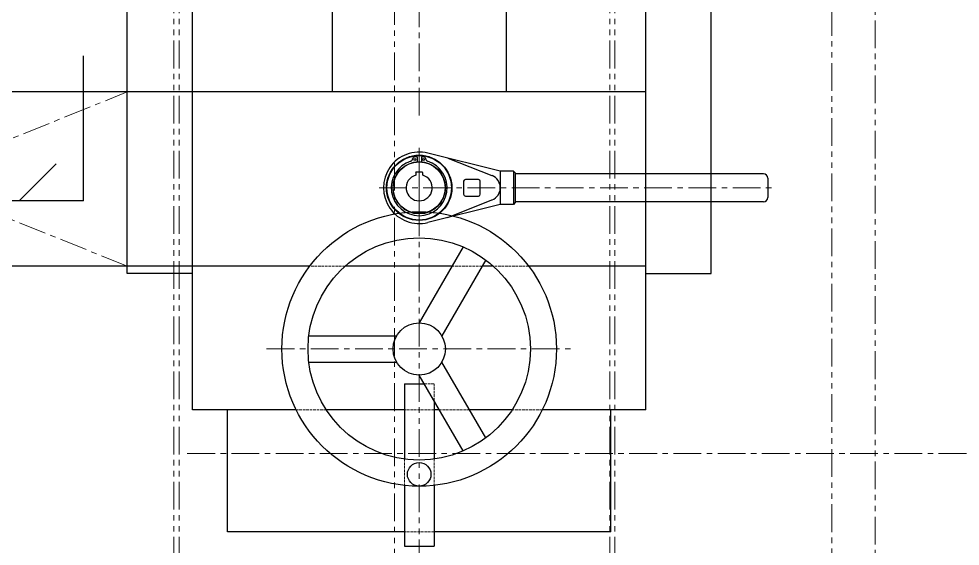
# Model space of a CAD drawing. Header units: millimetres. Extents: x -211 to 45495, y 24 to 52952.
# Drawn here: x 8855 to 9934, y 40759 to 41364 of the extents above; entities that cross this region are included whole.
import ezdxf

# ---------------------------------------------------------------- set-up
doc = ezdxf.new("R2010")
doc.units = ezdxf.units.MM
for name, pattern in [('CENTER', [50.7, 31.8, -6.3, 6.3, -6.3]), ('DASHED', [4, 3, -1]), ('PHANTOM', [63.3, 31.8, -6.3, 6.3, -6.3, 6.3, -6.3])]:
    doc.linetypes.add(name, pattern=pattern)
doc.layers.add('Layer2', color=7, linetype='Continuous')

# ---------------------------------------------------------------- blocks, each defined once
blk = doc.blocks.new('BLKF2401')
at = {"layer": 'Layer2', "color": 7, "linetype": 'CENTER', "lineweight": 13}
for p, q in [((9313.8, 41253.5), (9313.8, 41483.5)), ((9267.8, 41422), (9718.8, 41422))]:
    blk.add_line(p, q, dxfattribs=at)
at = {"layer": 'Layer2', "color": 3, "linetype": 'Continuous', "lineweight": 25}
for p, q in [((9281.8, 41445.7), (9345.8, 41445.7)), ((9281.8, 41443.5), (9281.8, 41445.7)), ((9283.8, 41448.2), (9284.1, 41448.5)), ((9283.8, 41445.7), (9283.8, 41448.2)), ((9284.1, 41448.5), (9343.5, 41448.5)), ((9343.8, 41448.2), (9343.5, 41448.5)), ((9343.8, 41445.7), (9343.8, 41448.2)), ((9345.8, 41443.5), (9345.8, 41445.7)), ((9272.8, 41405.5), (9272.8, 41438.5)), ((9421.8, 41441), (9275.3, 41441)), ((9276.3, 41443), (9276.8, 41443.5)), ((9276.3, 41441), (9276.3, 41443)), ((9276.8, 41443.5), (9350.8, 41443.5)), ((9346.8, 41441), (9398.5, 41431.9)), ((9351.3, 41443), (9350.8, 41443.5)), ((9351.3, 41441), (9351.3, 41443)), ((9406.8, 41403), (9406.8, 41441)), ((9421.8, 41403), (9421.8, 41441)), ((9423.8, 41439), (9421.8, 41441)), ((9423.8, 41405), (9423.8, 41439)), ((9708.8, 41438), (9423.8, 41438)), ((9713.8, 41411), (9713.8, 41433)), ((9346.8, 41403), (9398.5, 41412.2)), ((9421.8, 41403), (9275.3, 41403)), ((9276.3, 41403), (9276.3, 41401)), ((9276.3, 41401), (9276.8, 41400.5)), ((9351.3, 41401), (9350.8, 41400.5)), ((9351.3, 41403), (9351.3, 41401)), ((9423.8, 41405), (9421.8, 41403)), ((9708.8, 41406), (9423.8, 41406)), ((9276.8, 41400.5), (9350.8, 41400.5)), ((9281.8, 41400.5), (9281.8, 41398.4)), ((9281.8, 41398.4), (9345.8, 41398.4)), ((9283.8, 41398.4), (9283.8, 41395.8)), ((9283.8, 41395.8), (9284.1, 41395.5)), ((9284.1, 41395.5), (9343.5, 41395.5)), ((9343.8, 41395.8), (9343.5, 41395.5)), ((9343.8, 41398.4), (9343.8, 41395.8)), ((9345.8, 41400.5), (9345.8, 41398.4))]:
    blk.add_line(p, q, dxfattribs=at)
for centre, radius, start, end in [((9275.3, 41438.5), 2.5, 90, 180), ((9708.8, 41433), 5, 0, 90), ((9396.8, 41422), 10, 280.0316, 79.9684), ((9275.3, 41405.5), 2.5, 180, 270), ((9708.8, 41411), 5, 270, 0)]:
    blk.add_arc(centre, radius, start, end, dxfattribs=at)
blk = doc.blocks.new('BLKF2402')
at = {"layer": 'Layer2', "color": 7, "linetype": 'CENTER', "lineweight": 13}
for p, q in [((9313.8, 41216.5), (9313.8, 41124.5)), ((9267.8, 41170.5), (9718.8, 41170.5))]:
    blk.add_line(p, q, dxfattribs=at)
at = {"layer": 'Layer2', "color": 3, "linetype": 'Continuous', "lineweight": 25}
for p, q in [((9406.8, 41189.5), (9323.7, 41210.3)), ((9311.3, 41206.2), (9311.3, 41200.4)), ((9316.3, 41206.2), (9316.3, 41200.4)), ((9346.8, 41204.6), (9397.3, 41184.5)), ((9309.8, 41188.1), (9309.8, 41185)), ((9317.5, 41188.3), (9310, 41188.3)), ((9317.8, 41185), (9317.8, 41188.1)), ((9421.8, 41189.5), (9406.8, 41189.5)), ((9406.8, 41189.5), (9406.8, 41151.5)), ((9423.8, 41187.5), (9421.8, 41189.5)), ((9421.8, 41189.5), (9421.8, 41151.5)), ((9423.8, 41187.5), (9423.8, 41153.5)), ((9708.8, 41186.5), (9423.8, 41186.5)), ((9364.8, 41178), (9364.8, 41163)), ((9381.8, 41180), (9366.8, 41180)), ((9383.8, 41163), (9383.8, 41178)), ((9713.8, 41181.5), (9713.8, 41159.5)), ((9346.8, 41136.5), (9397.3, 41156.6)), ((9366.8, 41161), (9381.8, 41161)), ((9423.8, 41153.5), (9421.8, 41151.5)), ((9708.8, 41154.5), (9423.8, 41154.5)), ((9406.8, 41151.5), (9323.7, 41130.8)), ((9421.8, 41151.5), (9406.8, 41151.5))]:
    blk.add_line(p, q, dxfattribs=at)
for centre, radius in [((9313.8, 41170.5), 37.5), ((9313.8, 41170.5), 37), ((9313.8, 41170.5), 30), ((9313.8, 41170.5), 29.7), ((9308.8, 41203), 1.25), ((9318.8, 41203), 1.25)]:
    blk.add_circle(centre, radius, dxfattribs=at)
for centre, radius, start, end in [((9313.8, 41170.5), 41, 75.9561, 284.0439), ((9313.8, 41170.5), 32, 107.4365, 72.5635), ((9303.3, 41203.9), 3, 287.5853, 357.3067), ((9308.3, 41203.8), 2, 99.4441, 179.9998), ((9313.8, 41170.5), 35.7, 94.0156, 99.3933), ((9313.8, 41170.5), 35.7, 80.6067, 85.9844), ((9319.3, 41203.8), 2, 0.0002, 80.5559), ((9324.3, 41203.9), 3, 182.6933, 252.4147), ((9313.8, 41170.5), 15, 105.466, 74.534), ((9310, 41188.1), 0.25, 90, 180), ((9317.5, 41188.1), 0.25, 0, 90), ((9708.8, 41181.5), 5, 0, 90), ((9366.8, 41178), 2, 90, 180), ((9381.8, 41178), 2, 0, 90), ((9391.8, 41170.5), 15, 291.6577, 68.3423), ((9366.8, 41163), 2, 180, 270), ((9381.8, 41163), 2, 270, 0), ((9708.8, 41159.5), 5, 270, 0)]:
    blk.add_arc(centre, radius, start, end, dxfattribs=at)
blk = doc.blocks.new('BLKF2403')
at = {"layer": 'Layer2', "color": 3, "linetype": 'Continuous', "lineweight": 25}
for p, q in [((9364.1, 41102.7), (9313.8, 41015.5)), ((9390.1, 41087.7), (9339.8, 41000.5)), ((9187.2, 41000.5), (9287.8, 41000.5)), ((9187.2, 40970.5), (9287.8, 40970.5)), ((9390.1, 40883.4), (9339.8, 40970.5)), ((9364.1, 40868.4), (9313.8, 40955.5))]:
    blk.add_line(p, q, dxfattribs=at)
at = {"layer": 'Layer2', "color": 7, "linetype": 'CENTER', "lineweight": 13}
blk.add_line((9138.8, 40985.5), (9488.8, 40985.5), dxfattribs=at)
at = {"layer": 'Layer2', "color": 3, "linetype": 'Continuous', "lineweight": 25}
for radius in [157.5, 127.5, 30]:
    blk.add_circle((9313.8, 40985.5), radius, dxfattribs=at)
blk = doc.blocks.new('BLKF2400')
at = {"layer": 'Layer2', "color": 3, "linetype": 'Continuous', "lineweight": 25}
for p, q in [((8978.8, 41072), (8978.8, 41422)), ((9053.8, 40915.5), (9053.8, 41422)), ((9573.8, 40915.5), (9573.8, 41422)), ((9648.8, 41072), (9648.8, 41422)), ((9213.8, 41395.5), (9213.8, 41280.5)), ((9413.8, 41280.5), (9413.8, 41395.5)), ((9573.8, 41280.5), (8483.8, 41280.5)), ((9188.2, 41080.5), (8483.8, 41080.5)), ((9351.3, 41080.5), (9228.8, 41080.5)), ((9398.8, 41080.5), (9386, 41080.5)), ((9573.8, 41080.5), (9439.4, 41080.5)), ((9053.8, 41072), (8978.8, 41072)), ((9573.8, 41072), (9648.8, 41072)), ((9296.8, 40945.5), (9296.8, 40859.2)), ((9296.8, 40945.5), (9319.6, 40945.5)), ((9330.8, 40926.1), (9330.8, 40859.2)), ((9172.7, 40915.5), (9053.8, 40915.5)), ((9093.8, 40775.5), (9093.8, 40915.5)), ((9296.8, 40915.5), (9207.2, 40915.5)), ((9336.9, 40915.5), (9330.8, 40915.5)), ((9420.4, 40915.5), (9371.5, 40915.5)), ((9573.8, 40915.5), (9454.9, 40915.5)), ((9533.8, 40775.5), (9533.8, 40915.5)), ((9296.8, 40829), (9296.8, 40759.1)), ((9330.8, 40829), (9330.8, 40759.1)), ((9296.8, 40775.5), (9093.8, 40775.5)), ((9533.8, 40775.5), (9330.8, 40775.5)), ((9296.8, 40759.1), (9330.8, 40759.1))]:
    blk.add_line(p, q, dxfattribs=at)
at = {"layer": 'Layer2', "color": 7, "linetype": 'CENTER', "lineweight": 13}
for p, q in [((8483.8, 41080.5), (8978.8, 41280.5)), ((8978.8, 41080.5), (8483.8, 41280.5))]:
    blk.add_line(p, q, dxfattribs=at)
at = {"layer": 'Layer2', "color": 7, "linetype": 'DASHED', "lineweight": 13}
for p, q in [((9228.8, 41080.5), (9188.2, 41080.5)), ((9386, 41080.5), (9351.3, 41080.5)), ((9439.4, 41080.5), (9398.8, 41080.5)), ((9319.6, 40945.5), (9330.8, 40945.5)), ((9330.8, 40945.5), (9330.8, 40926.1)), ((9207.2, 40915.5), (9172.7, 40915.5)), ((9330.8, 40915.5), (9296.8, 40915.5)), ((9371.5, 40915.5), (9336.9, 40915.5)), ((9454.9, 40915.5), (9420.4, 40915.5)), ((9296.8, 40859.2), (9296.8, 40829)), ((9330.8, 40859.2), (9330.8, 40829)), ((9330.8, 40775.5), (9296.8, 40775.5))]:
    blk.add_line(p, q, dxfattribs=at)
at = {"layer": 'Layer2', "color": 3, "linetype": 'Continuous', "lineweight": 25}
blk.add_circle((9313.8, 40841.6), 13.5, dxfattribs=at)
for name in ['BLKF2401', 'BLKF2402', 'BLKF2403']:
    blk.add_blockref(name, (0, 0), dxfattribs=at)
blk = doc.blocks.new('BLKF2423')
at = {"layer": 'Layer2', "color": 2, "linetype": 'PHANTOM', "lineweight": 13}
for p, q in [((9285.4, 38635.5), (9285.4, 42195.5)), ((9837, 38735.5), (9837, 42061.4)), ((9032.4, 41782.5), (9032.4, 40585.5)), ((9038.4, 41782.5), (9038.4, 40585.5)), ((9532.4, 41782.5), (9532.4, 40585.5)), ((9538.4, 41782.5), (9538.4, 40585.5)), ((9787, 40585.5), (9787, 41782.5))]:
    blk.add_line(p, q, dxfattribs=at)
blk = doc.blocks.new('BLKF2458')
at = {"layer": 'Layer2', "color": 7, "linetype": 'PHANTOM', "lineweight": 13}
blk.add_line((9313.8, 39785.5), (9313.8, 41185.5), dxfattribs=at)
blk = doc.blocks.new('BLKF2461')
at = {"layer": 'Layer2', "color": 4, "linetype": 'Continuous', "lineweight": 25}
for q in [(8928.8, 41322), (7085.3, 41155.5)]:
    blk.add_line((8928.8, 41155.5), q, dxfattribs=at)
at = {"layer": 'Layer2', "color": 7, "linetype": 'Continuous', "lineweight": 13}
blk.add_line((8855.1, 41155.5), (8897.5, 41198), dxfattribs=at)
blk = doc.blocks.new('BLKF2460')
at = {"layer": 'Layer2', "color": 7, "linetype": 'Continuous', "lineweight": 13}
blk.add_blockref('BLKF2461', (0, 0), dxfattribs=at)

msp = doc.modelspace()

# ---------------------------------------------------------------- linework, layer by layer
at = {"layer": 'Layer2', "color": 7, "linetype": 'CENTER', "lineweight": 13}
msp.add_line((9047.8, 40865.5), (11027.8, 40865.5), dxfattribs=at)

# ---------------------------------------------------------------- block references
at = {"layer": 'Layer2', "color": 2, "linetype": 'PHANTOM', "lineweight": 13}
msp.add_blockref('BLKF2423', (0, 0), dxfattribs=at)
at = {"layer": 'Layer2', "color": 1, "linetype": 'PHANTOM', "lineweight": 13}
msp.add_blockref('BLKF2460', (0, 0), dxfattribs=at)
at = {"layer": 'Layer2', "color": 3, "linetype": 'Continuous', "lineweight": 25}
msp.add_blockref('BLKF2400', (0, 0), dxfattribs=at)
at = {"layer": 'Layer2', "color": 7, "linetype": 'PHANTOM', "lineweight": 13}
msp.add_blockref('BLKF2458', (0, 0), dxfattribs=at)

doc.saveas('drawing.dxf')
